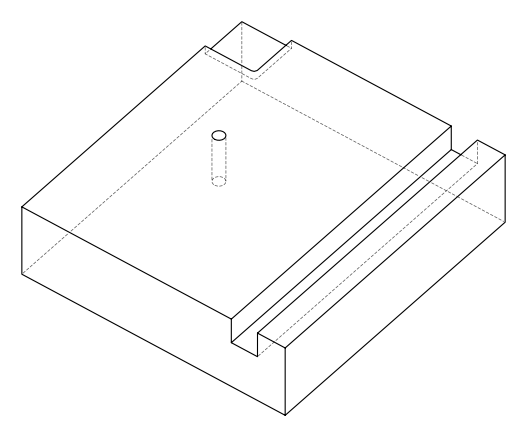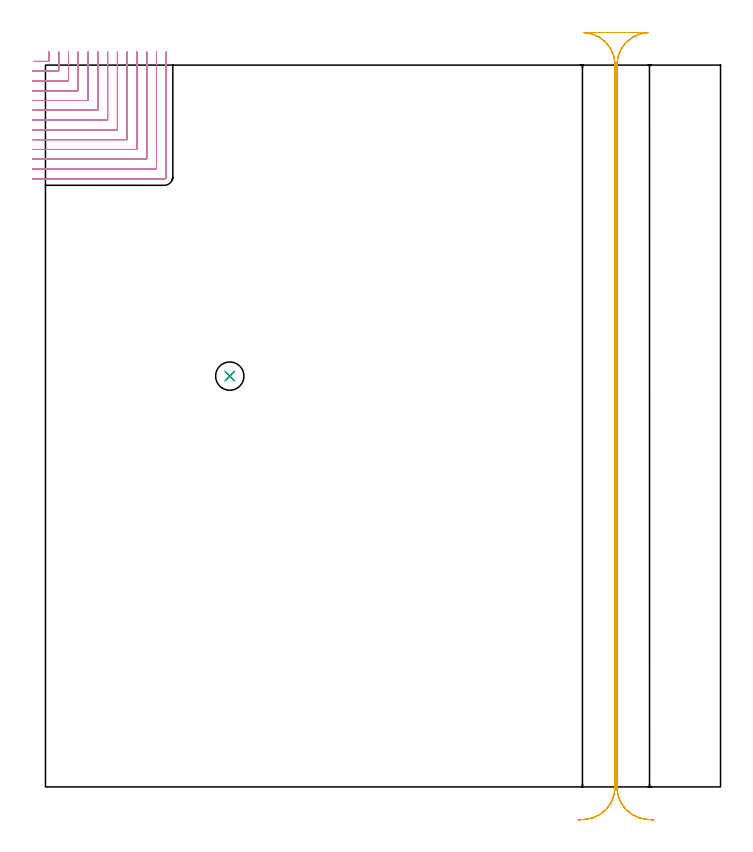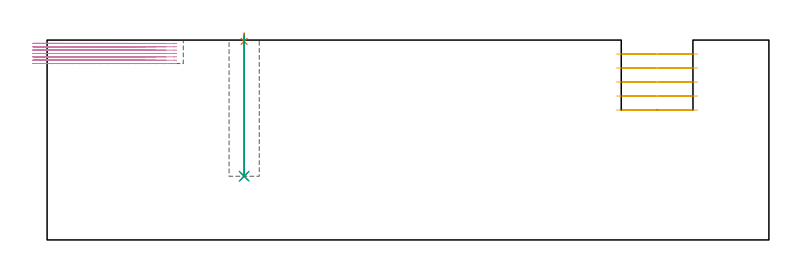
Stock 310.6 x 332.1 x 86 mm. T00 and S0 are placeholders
(PLAN: 5 operations, 4 tool changes, 22.3 min)
(1 SPOT_DRILL | STEP1POCKET | NXT0321_9005460120000 | 0.03 min | 2 mm3)
(2 DRILL_BLIND_HOLE_INTO_CENTER | STEP1POCKET | UGT0301_480 | 0.24 min | 3211 mm3)
(3 DRILL_TO_ENLARGE_BLIND_HOLE | STEP1POCKET | UGT0301_374 | 0.24 min | 4550 mm3)
(4 MILL_CORNER_NOTCH_RECTANGULAR | CORNER_NOTCH_RECTANGULAR | UGT0201_124 | Follow Part, ap 1.5, ae 75% | 13.84 min | 32698 mm3)
(5 MILL_RECTANGULAR_SLOT | SLOT_RECTANGULAR | UGT0201_018 | Follow Part, ap 7.5, ae 75% | 7.99 min | 307969 mm3)
(TOOL NXT0321_9005460120000 | NC Spot Drill, 142deg, 12mm, Carbide, Uncoated | D12 PA142 FL30 Z2)
(TOOL UGT0301_480 | Carbide Drill 8.5 mm | D8.5 PA118 FL75 Z2)
(TOOL UGT0301_374 | Twist Drill Flat Bottom 13 mm | D13 PA180 FL101 Z2)
(TOOL UGT0201_124 | Carbide End Mill 6.0 | D6 FL15 Z4)
(TOOL UGT0201_018 | End mill 30 mm | D30 FL50 Z4)
(OP 1 SPOT_DRILL)
G17 G21 G94 G90
T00 M6
G54
G17 G0 G90 X84.8 Y189. S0 M3
G43 Z96. H0
G94 G81 G98 Z85.436 F250. R89.
G80
M5
M2
(OP 2 DRILL_BLIND_HOLE_INTO_CENTER)
G17 G21 G94 G90
T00 M6
G54
G17 G0 G90 X84.8 Y189. S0 M3
G43 Z96. H0
G94 G81 G98 Z27.4 F250. R88.
G80
M5
M2
(OP 3 DRILL_TO_ENLARGE_BLIND_HOLE)
G17 G21 G94 G90
T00 M6
G54
G17 G0 G90 X84.8 Y189. S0 M3
G43 Z96. H0
G94 G73 G98 Z27.4 F250. Q11.72 R88.
G80
M5
M2
(OP 4 MILL_CORNER_NOTCH_RECTANGULAR)
G17 G21 G94 G90
T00 M6
G54
G17 G0 G90 X-5.472 Y333.8 S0 M3
G43 Z96. H0
Z84.557
G94 G1 X-2.472 F250.
X1.304
G3 X1.6 Y334.096 R0.3
G1 Y335.1
Y338.1
G0 Z96.
X-6. Y329.3
Z84.557
G1 X-3.
X5.804 F500.
G3 X6.1 Y329.596 R0.3
G1 Y335.1
Y338.1 F250.
G0 Z96.
X-6. Y324.8
Z84.557
G1 X-3.
X10.303 F500.
G3 X10.6 Y325.097 R0.3
G1 Y335.1
Y338.1 F250.
G0 Z96.
X-6. Y320.3
Z84.557
G1 X-3.
X14.803 F500.
G3 X15.1 Y320.597 R0.3
G1 Y335.1
Y338.1 F250.
G0 Z96.
X-6. Y315.8
Z84.557
G1 X-3.
X19.303 F500.
G3 X19.6 Y316.097 R0.3
G1 Y335.1
Y338.1 F250.
G0 Z96.
X-6. Y311.3
Z84.557
G1 X-3.
X23.803 F500.
G3 X24.1 Y311.597 R0.3
G1 Y335.1
Y338.1 F250.
G0 Z96.
X-6. Y306.8
Z84.557
G1 X-3.
X28.303 F500.
G3 X28.6 Y307.097 R0.3
G1 Y335.1
Y338.1 F250.
G0 Z96.
X-6. Y302.3
Z84.557
G1 X-3.
X32.803 F500.
G3 X33.1 Y302.597 R0.3
G1 Y335.1
Y338.1 F250.
G0 Z96.
X-6. Y297.8
Z84.557
G1 X-3.
X37.303 F500.
G3 X37.6 Y298.097 R0.3
G1 Y335.1
Y338.1 F250.
G0 Z96.
X-6. Y293.3
Z84.557
G1 X-3.
X41.802 F500.
G3 X42.1 Y293.598 R0.3
G1 Y335.1
Y338.1 F250.
G0 Z96.
X-6. Y288.8
Z84.557
G1 X-3.
X46.302 F500.
G3 X46.6 Y289.098 R0.3
G1 Y335.1
Y338.1 F250.
G0 Z96.
X-6. Y284.3
Z84.557
G1 X-3.
X50.802 F500.
G3 X51.1 Y284.598 R0.3
G1 Y335.1
Y338.1 F250.
G0 Z96.
X-6. Y279.8
Z84.557
G1 X-3.
X54.7 F500.
G3 X55.6 Y280.7 R0.9
G1 Y335.1
Y338.1 F250.
G0 Z96.
X-5.472 Y333.8
Z83.114
G1 X-2.472
X1.304
G3 X1.6 Y334.096 R0.3
G1 Y335.1
Y338.1
G0 Z96.
X-6. Y329.3
Z83.114
G1 X-3.
X5.804 F500.
G3 X6.1 Y329.596 R0.3
G1 Y335.1
Y338.1 F250.
G0 Z96.
X-6. Y324.8
Z83.114
G1 X-3.
X10.303 F500.
G3 X10.6 Y325.097 R0.3
G1 Y335.1
Y338.1 F250.
G0 Z96.
X-6. Y320.3
Z83.114
G1 X-3.
X14.803 F500.
G3 X15.1 Y320.597 R0.3
G1 Y335.1
Y338.1 F250.
G0 Z96.
X-6. Y315.8
Z83.114
G1 X-3.
X19.303 F500.
G3 X19.6 Y316.097 R0.3
G1 Y335.1
Y338.1 F250.
G0 Z96.
X-6. Y311.3
Z83.114
G1 X-3.
X23.803 F500.
G3 X24.1 Y311.597 R0.3
G1 Y335.1
Y338.1 F250.
G0 Z96.
X-6. Y306.8
Z83.114
G1 X-3.
X28.303 F500.
G3 X28.6 Y307.097 R0.3
G1 Y335.1
Y338.1 F250.
G0 Z96.
X-6. Y302.3
Z83.114
G1 X-3.
X32.803 F500.
G3 X33.1 Y302.597 R0.3
G1 Y335.1
Y338.1 F250.
G0 Z96.
X-6. Y297.8
Z83.114
G1 X-3.
X37.303 F500.
G3 X37.6 Y298.097 R0.3
G1 Y335.1
Y338.1 F250.
G0 Z96.
X-6. Y293.3
Z83.114
G1 X-3.
X41.802 F500.
G3 X42.1 Y293.598 R0.3
G1 Y335.1
Y338.1 F250.
G0 Z96.
X-6. Y288.8
Z83.114
G1 X-3.
X46.302 F500.
G3 X46.6 Y289.098 R0.3
G1 Y335.1
Y338.1 F250.
G0 Z96.
X-6. Y284.3
Z83.114
G1 X-3.
X50.802 F500.
G3 X51.1 Y284.598 R0.3
G1 Y335.1
Y338.1 F250.
G0 Z96.
X-6. Y279.8
Z83.114
G1 X-3.
X54.7 F500.
G3 X55.6 Y280.7 R0.9
G1 Y335.1
Y338.1 F250.
G0 Z96.
X-5.472 Y333.8
Z81.671
G1 X-2.472
X1.304
G3 X1.6 Y334.096 R0.3
G1 Y335.1
Y338.1
G0 Z96.
X-6. Y329.3
Z81.671
G1 X-3.
X5.804 F500.
G3 X6.1 Y329.596 R0.3
G1 Y335.1
Y338.1 F250.
G0 Z96.
X-6. Y324.8
Z81.671
G1 X-3.
X10.303 F500.
G3 X10.6 Y325.097 R0.3
G1 Y335.1
Y338.1 F250.
G0 Z96.
X-6. Y320.3
Z81.671
G1 X-3.
X14.803 F500.
G3 X15.1 Y320.597 R0.3
G1 Y335.1
Y338.1 F250.
G0 Z96.
X-6. Y315.8
Z81.671
G1 X-3.
X19.303 F500.
G3 X19.6 Y316.097 R0.3
G1 Y335.1
Y338.1 F250.
G0 Z96.
X-6. Y311.3
Z81.671
G1 X-3.
X23.803 F500.
G3 X24.1 Y311.597 R0.3
G1 Y335.1
Y338.1 F250.
G0 Z96.
X-6. Y306.8
Z81.671
G1 X-3.
X28.303 F500.
G3 X28.6 Y307.097 R0.3
G1 Y335.1
Y338.1 F250.
G0 Z96.
X-6. Y302.3
Z81.671
G1 X-3.
X32.803 F500.
G3 X33.1 Y302.597 R0.3
G1 Y335.1
Y338.1 F250.
G0 Z96.
X-6. Y297.8
Z81.671
G1 X-3.
X37.303 F500.
G3 X37.6 Y298.097 R0.3
G1 Y335.1
Y338.1 F250.
G0 Z96.
X-6. Y293.3
Z81.671
G1 X-3.
X41.802 F500.
G3 X42.1 Y293.598 R0.3
G1 Y335.1
Y338.1 F250.
G0 Z96.
X-6. Y288.8
Z81.671
G1 X-3.
X46.302 F500.
G3 X46.6 Y289.098 R0.3
G1 Y335.1
Y338.1 F250.
G0 Z96.
X-6. Y284.3
Z81.671
G1 X-3.
X50.802 F500.
G3 X51.1 Y284.598 R0.3
G1 Y335.1
Y338.1 F250.
G0 Z96.
X-6. Y279.8
Z81.671
G1 X-3.
X54.7 F500.
G3 X55.6 Y280.7 R0.9
G1 Y335.1
Y338.1 F250.
G0 Z96.
X-5.472 Y333.8
Z80.229
G1 X-2.472
X1.304
G3 X1.6 Y334.096 R0.3
G1 Y335.1
Y338.1
G0 Z96.
X-6. Y329.3
Z80.229
G1 X-3.
X5.804 F500.
G3 X6.1 Y329.596 R0.3
G1 Y335.1
Y338.1 F250.
G0 Z96.
X-6. Y324.8
Z80.229
G1 X-3.
X10.303 F500.
G3 X10.6 Y325.097 R0.3
G1 Y335.1
Y338.1 F250.
G0 Z96.
X-6. Y320.3
Z80.229
G1 X-3.
X14.803 F500.
G3 X15.1 Y320.597 R0.3
G1 Y335.1
Y338.1 F250.
G0 Z96.
X-6. Y315.8
Z80.229
G1 X-3.
X19.303 F500.
G3 X19.6 Y316.097 R0.3
G1 Y335.1
Y338.1 F250.
G0 Z96.
X-6. Y311.3
Z80.229
G1 X-3.
X23.803 F500.
G3 X24.1 Y311.597 R0.3
G1 Y335.1
Y338.1 F250.
G0 Z96.
X-6. Y306.8
Z80.229
G1 X-3.
X28.303 F500.
G3 X28.6 Y307.097 R0.3
G1 Y335.1
Y338.1 F250.
G0 Z96.
X-6. Y302.3
Z80.229
G1 X-3.
X32.803 F500.
G3 X33.1 Y302.597 R0.3
G1 Y335.1
Y338.1 F250.
G0 Z96.
X-6. Y297.8
Z80.229
G1 X-3.
X37.303 F500.
G3 X37.6 Y298.097 R0.3
G1 Y335.1
Y338.1 F250.
G0 Z96.
X-6. Y293.3
Z80.229
G1 X-3.
X41.802 F500.
G3 X42.1 Y293.598 R0.3
G1 Y335.1
Y338.1 F250.
G0 Z96.
X-6. Y288.8
Z80.229
G1 X-3.
X46.302 F500.
G3 X46.6 Y289.098 R0.3
G1 Y335.1
Y338.1 F250.
G0 Z96.
X-6. Y284.3
Z80.229
G1 X-3.
X50.802 F500.
G3 X51.1 Y284.598 R0.3
G1 Y335.1
Y338.1 F250.
G0 Z96.
X-6. Y279.8
Z80.229
G1 X-3.
X54.7 F500.
G3 X55.6 Y280.7 R0.9
G1 Y335.1
Y338.1 F250.
G0 Z96.
X-5.472 Y333.8
Z78.786
G1 X-2.472
X1.304
G3 X1.6 Y334.096 R0.3
G1 Y335.1
Y338.1
G0 Z96.
X-6. Y329.3
Z78.786
G1 X-3.
X5.804 F500.
G3 X6.1 Y329.596 R0.3
G1 Y335.1
Y338.1 F250.
G0 Z96.
X-6. Y324.8
Z78.786
G1 X-3.
X10.303 F500.
G3 X10.6 Y325.097 R0.3
G1 Y335.1
Y338.1 F250.
G0 Z96.
X-6. Y320.3
Z78.786
G1 X-3.
X14.803 F500.
G3 X15.1 Y320.597 R0.3
G1 Y335.1
Y338.1 F250.
G0 Z96.
X-6. Y315.8
Z78.786
G1 X-3.
X19.303 F500.
G3 X19.6 Y316.097 R0.3
G1 Y335.1
Y338.1 F250.
G0 Z96.
X-6. Y311.3
Z78.786
G1 X-3.
X23.803 F500.
G3 X24.1 Y311.597 R0.3
G1 Y335.1
Y338.1 F250.
G0 Z96.
X-6. Y306.8
Z78.786
G1 X-3.
X28.303 F500.
G3 X28.6 Y307.097 R0.3
G1 Y335.1
Y338.1 F250.
G0 Z96.
X-6. Y302.3
Z78.786
G1 X-3.
X32.803 F500.
G3 X33.1 Y302.597 R0.3
G1 Y335.1
Y338.1 F250.
G0 Z96.
X-6. Y297.8
Z78.786
G1 X-3.
X37.303 F500.
G3 X37.6 Y298.097 R0.3
G1 Y335.1
Y338.1 F250.
G0 Z96.
X-6. Y293.3
Z78.786
G1 X-3.
X41.802 F500.
G3 X42.1 Y293.598 R0.3
G1 Y335.1
Y338.1 F250.
G0 Z96.
X-6. Y288.8
Z78.786
G1 X-3.
X46.302 F500.
G3 X46.6 Y289.098 R0.3
G1 Y335.1
Y338.1 F250.
G0 Z96.
X-6. Y284.3
Z78.786
G1 X-3.
X50.802 F500.
G3 X51.1 Y284.598 R0.3
G1 Y335.1
Y338.1 F250.
G0 Z96.
X-6. Y279.8
Z78.786
G1 X-3.
X54.7 F500.
G3 X55.6 Y280.7 R0.9
G1 Y335.1
Y338.1 F250.
G0 Z96.
X-5.472 Y333.8
Z77.343
G1 X-2.472
X1.304
G3 X1.6 Y334.096 R0.3
G1 Y335.1
Y338.1
G0 Z96.
X-6. Y329.3
Z77.343
G1 X-3.
X5.804 F500.
G3 X6.1 Y329.596 R0.3
G1 Y335.1
Y338.1 F250.
G0 Z96.
X-6. Y324.8
Z77.343
G1 X-3.
X10.303 F500.
G3 X10.6 Y325.097 R0.3
G1 Y335.1
Y338.1 F250.
G0 Z96.
X-6. Y320.3
Z77.343
G1 X-3.
X14.803 F500.
G3 X15.1 Y320.597 R0.3
G1 Y335.1
Y338.1 F250.
G0 Z96.
X-6. Y315.8
Z77.343
G1 X-3.
X19.303 F500.
G3 X19.6 Y316.097 R0.3
G1 Y335.1
Y338.1 F250.
G0 Z96.
X-6. Y311.3
Z77.343
G1 X-3.
X23.803 F500.
G3 X24.1 Y311.597 R0.3
G1 Y335.1
Y338.1 F250.
G0 Z96.
X-6. Y306.8
Z77.343
G1 X-3.
X28.303 F500.
G3 X28.6 Y307.097 R0.3
G1 Y335.1
Y338.1 F250.
G0 Z96.
X-6. Y302.3
Z77.343
G1 X-3.
X32.803 F500.
G3 X33.1 Y302.597 R0.3
G1 Y335.1
Y338.1 F250.
G0 Z96.
X-6. Y297.8
Z77.343
G1 X-3.
X37.303 F500.
G3 X37.6 Y298.097 R0.3
G1 Y335.1
Y338.1 F250.
G0 Z96.
X-6. Y293.3
Z77.343
G1 X-3.
X41.802 F500.
G3 X42.1 Y293.598 R0.3
G1 Y335.1
Y338.1 F250.
G0 Z96.
X-6. Y288.8
Z77.343
G1 X-3.
X46.302 F500.
G3 X46.6 Y289.098 R0.3
G1 Y335.1
Y338.1 F250.
G0 Z96.
X-6. Y284.3
Z77.343
G1 X-3.
X50.802 F500.
G3 X51.1 Y284.598 R0.3
G1 Y335.1
Y338.1 F250.
G0 Z96.
X-6. Y279.8
Z77.343
G1 X-3.
X54.7 F500.
G3 X55.6 Y280.7 R0.9
G1 Y335.1
Y338.1 F250.
G0 Z96.
X-5.472 Y333.8
Z75.9
G1 X-2.472
X1.304
G3 X1.6 Y334.096 R0.3
G1 Y335.1
Y338.1
G0 Z96.
X-6. Y329.3
Z75.9
G1 X-3.
X5.804 F500.
G3 X6.1 Y329.596 R0.3
G1 Y335.1
Y338.1 F250.
G0 Z96.
X-6. Y324.8
Z75.9
G1 X-3.
X10.303 F500.
G3 X10.6 Y325.097 R0.3
G1 Y335.1
Y338.1 F250.
G0 Z96.
X-6. Y320.3
Z75.9
G1 X-3.
X14.803 F500.
G3 X15.1 Y320.597 R0.3
G1 Y335.1
Y338.1 F250.
G0 Z96.
X-6. Y315.8
Z75.9
G1 X-3.
X19.303 F500.
G3 X19.6 Y316.097 R0.3
G1 Y335.1
Y338.1 F250.
G0 Z96.
X-6. Y311.3
Z75.9
G1 X-3.
X23.803 F500.
G3 X24.1 Y311.597 R0.3
G1 Y335.1
Y338.1 F250.
G0 Z96.
X-6. Y306.8
Z75.9
G1 X-3.
X28.303 F500.
G3 X28.6 Y307.097 R0.3
G1 Y335.1
Y338.1 F250.
G0 Z96.
X-6. Y302.3
Z75.9
G1 X-3.
X32.803 F500.
G3 X33.1 Y302.597 R0.3
G1 Y335.1
Y338.1 F250.
G0 Z96.
X-6. Y297.8
Z75.9
G1 X-3.
X37.303 F500.
G3 X37.6 Y298.097 R0.3
G1 Y335.1
Y338.1 F250.
G0 Z96.
X-6. Y293.3
Z75.9
G1 X-3.
X41.802 F500.
G3 X42.1 Y293.598 R0.3
G1 Y335.1
Y338.1 F250.
G0 Z96.
X-6. Y288.8
Z75.9
G1 X-3.
X46.302 F500.
G3 X46.6 Y289.098 R0.3
G1 Y335.1
Y338.1 F250.
G0 Z96.
X-6. Y284.3
Z75.9
G1 X-3.
X50.802 F500.
G3 X51.1 Y284.598 R0.3
G1 Y335.1
Y338.1 F250.
G0 Z96.
X-6. Y279.8
Z75.9
G1 X-3.
X54.7 F500.
G3 X55.6 Y280.7 R0.9
G1 Y335.1
Y338.1 F250.
G0 Z96.
M5
M2
(OP 5 MILL_RECTANGULAR_SLOT)
G17 G21 G94 G90
T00 M6
G54
G17 G0 G90 X279.946 Y-15.16 S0 M3
G43 Z96. H0
Z79.98
G94 G1 X276.952 Y-14.97 F250.
G2 X262.9 Y0. R15. F500.
G1 Y332.1
G2 X277.352 Y347.09 R15.
G1 X247.648
G2 X262.1 Y332.1 R15.
G1 Y0.
G2 X248.048 Y-14.97 R15.
G1 X245.054 Y-15.16 F250.
G0 X279.946 Z73.96
G1 X276.952 Y-14.97
G2 X262.9 Y0. R15. F500.
G1 Y332.1
G2 X277.352 Y347.09 R15.
G1 X247.648
G2 X262.1 Y332.1 R15.
G1 Y0.
G2 X248.048 Y-14.97 R15.
G1 X245.054 Y-15.16 F250.
G0 X279.946 Z67.94
G1 X276.952 Y-14.97
G2 X262.9 Y0. R15. F500.
G1 Y332.1
G2 X277.352 Y347.09 R15.
G1 X247.648
G2 X262.1 Y332.1 R15.
G1 Y0.
G2 X248.048 Y-14.97 R15.
G1 X245.054 Y-15.16 F250.
G0 X279.946 Z61.92
G1 X276.952 Y-14.97
G2 X262.9 Y0. R15. F500.
G1 Y332.1
G2 X277.352 Y347.09 R15.
G1 X247.648
G2 X262.1 Y332.1 R15.
G1 Y0.
G2 X248.048 Y-14.97 R15.
G1 X245.054 Y-15.16 F250.
G0 X279.946 Z55.9
G1 X276.952 Y-14.97
G2 X262.9 Y0. R15. F500.
G1 Y332.1
G2 X277.352 Y347.09 R15.
G1 X247.648
G2 X262.1 Y332.1 R15.
G1 Y0.
G2 X248.048 Y-14.97 R15.
G1 X245.054 Y-15.16 F250.
G0 Z96.
M5
M2
